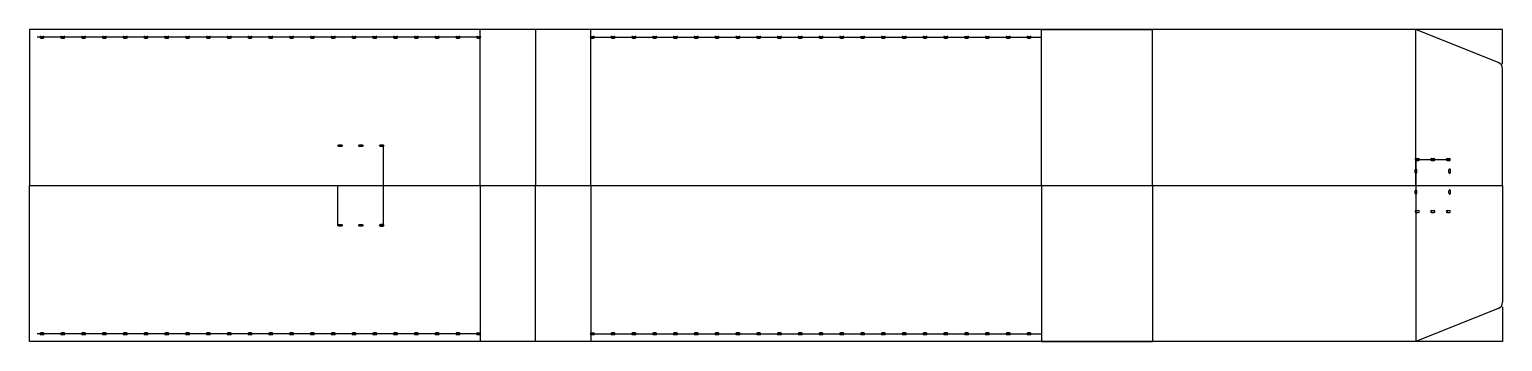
# Model space of a CAD drawing. Extents: x -425 to 0, y 0 to 90.
import ezdxf

# ---------------------------------------------------------------- set-up
doc = ezdxf.new("R2010")
doc.units = 0
doc.layers.get('0').update_dxf_attribs({"linetype": 'CONTINUOUS'})

msp = doc.modelspace()

# ---------------------------------------------------------------- linework, layer by layer
for p, q in [((-295, 90), (-425, 90)), ((-425, 90), (-425, 45)), ((-263, 90), (-295, 90)), ((-295, 45), (-295, 90)), ((-279, 90), (-279, 45)), ((-263, 45), (-263, 90)), ((-133, 90), (-263, 90)), ((-133, 45), (-133, 90)), ((-101, 90), (-133, 90)), ((-133, 90), (-101, 90)), ((-101, 90), (-133, 90)), ((-25, 90), (-101, 90)), ((-101, 45), (-101, 90)), ((-25, 45), (-25, 90)), ((-1.26, 80.5), (-25, 90)), ((0, 90), (-25, 90)), ((0, 80), (0, 90)), ((-295, 87.75), (-422.75, 87.75)), ((-421.75, 88), (-421.75, 87.5)), ((-421.75, 88), (-421, 88)), ((-421.75, 87.5), (-421, 87.5)), ((-415.75, 88), (-415.75, 87.5)), ((-415.75, 88), (-415, 88)), ((-415.75, 87.5), (-415, 87.5)), ((-409.75, 88), (-409.75, 87.5)), ((-409.75, 88), (-409, 88)), ((-409.75, 87.5), (-409, 87.5)), ((-403.75, 88), (-403.75, 87.5)), ((-403.75, 88), (-403, 88)), ((-403.75, 87.5), (-403, 87.5)), ((-397.75, 88), (-397.75, 87.5)), ((-397.75, 88), (-397, 88)), ((-397.75, 87.5), (-397, 87.5)), ((-391.75, 88), (-391.75, 87.5)), ((-391.75, 88), (-391, 88)), ((-391.75, 87.5), (-391, 87.5)), ((-385.75, 88), (-385.75, 87.5)), ((-385.75, 88), (-385, 88)), ((-385.75, 87.5), (-385, 87.5)), ((-379.75, 88), (-379.75, 87.5)), ((-379.75, 88), (-379, 88)), ((-379.75, 87.5), (-379, 87.5)), ((-373.75, 88), (-373.75, 87.5)), ((-373.75, 88), (-373, 88)), ((-373.75, 87.5), (-373, 87.5)), ((-367.75, 88), (-367.75, 87.5)), ((-367.75, 88), (-367, 88)), ((-367.75, 87.5), (-367, 87.5)), ((-361.75, 88), (-361.75, 87.5)), ((-361.75, 88), (-361, 88)), ((-361.75, 87.5), (-361, 87.5)), ((-355.75, 88), (-355.75, 87.5)), ((-355.75, 88), (-355, 88)), ((-355.75, 87.5), (-355, 87.5)), ((-349.75, 88), (-349.75, 87.5)), ((-349.75, 88), (-349, 88)), ((-349.75, 87.5), (-349, 87.5)), ((-343.75, 88), (-343.75, 87.5)), ((-343.75, 88), (-343, 88)), ((-343.75, 87.5), (-343, 87.5)), ((-337.75, 88), (-337.75, 87.5)), ((-337.75, 88), (-337, 88)), ((-337.75, 87.5), (-337, 87.5)), ((-331.75, 88), (-331.75, 87.5)), ((-331.75, 88), (-331, 88)), ((-331.75, 87.5), (-331, 87.5)), ((-325.75, 88), (-325.75, 87.5)), ((-325.75, 88), (-325, 88)), ((-325.75, 87.5), (-325, 87.5)), ((-319.75, 88), (-319.75, 87.5)), ((-319.75, 88), (-319, 88)), ((-319.75, 87.5), (-319, 87.5)), ((-313.75, 88), (-313.75, 87.5)), ((-313.75, 88), (-313, 88)), ((-313.75, 87.5), (-313, 87.5)), ((-307.75, 88), (-307.75, 87.5)), ((-307.75, 88), (-307, 88)), ((-307.75, 87.5), (-307, 87.5)), ((-301.75, 88), (-301.75, 87.5)), ((-301.75, 88), (-301, 88)), ((-301.75, 87.5), (-301, 87.5)), ((-295.75, 88), (-295, 88)), ((-295.75, 88), (-295.75, 87.5)), ((-295.75, 87.5), (-295, 87.5)), ((-263, 88), (-263, 87.5)), ((-263, 88), (-262.25, 88)), ((-263, 87.75), (-133, 87.75)), ((-263, 87.5), (-262.25, 87.5)), ((-257, 88), (-257, 87.5)), ((-257, 88), (-256.25, 88)), ((-257, 87.5), (-256.25, 87.5)), ((-251, 88), (-251, 87.5)), ((-251, 88), (-250.25, 88)), ((-251, 87.5), (-250.25, 87.5)), ((-245, 88), (-245, 87.5)), ((-245, 88), (-244.25, 88)), ((-245, 87.5), (-244.25, 87.5)), ((-239, 88), (-239, 87.5)), ((-239, 88), (-238.25, 88)), ((-239, 87.5), (-238.25, 87.5)), ((-233, 88), (-233, 87.5)), ((-233, 88), (-232.25, 88)), ((-233, 87.5), (-232.25, 87.5)), ((-227, 88), (-227, 87.5)), ((-227, 88), (-226.25, 88)), ((-227, 87.5), (-226.25, 87.5)), ((-221, 88), (-221, 87.5)), ((-221, 88), (-220.25, 88)), ((-221, 87.5), (-220.25, 87.5)), ((-215, 88), (-215, 87.5)), ((-215, 88), (-214.25, 88)), ((-215, 87.5), (-214.25, 87.5)), ((-209, 88), (-209, 87.5)), ((-209, 88), (-208.25, 88)), ((-209, 87.5), (-208.25, 87.5)), ((-203, 88), (-203, 87.5)), ((-203, 88), (-202.25, 88)), ((-203, 87.5), (-202.25, 87.5)), ((-197, 88), (-197, 87.5)), ((-197, 88), (-196.25, 88)), ((-197, 87.5), (-196.25, 87.5)), ((-191, 88), (-191, 87.5)), ((-191, 88), (-190.25, 88)), ((-191, 87.5), (-190.25, 87.5)), ((-185, 88), (-185, 87.5)), ((-185, 88), (-184.25, 88)), ((-185, 87.5), (-184.25, 87.5)), ((-179, 88), (-179, 87.5)), ((-179, 88), (-178.25, 88)), ((-179, 87.5), (-178.25, 87.5)), ((-173, 88), (-173, 87.5)), ((-173, 88), (-172.25, 88)), ((-173, 87.5), (-172.25, 87.5)), ((-167, 88), (-167, 87.5)), ((-167, 88), (-166.25, 88)), ((-167, 87.5), (-166.25, 87.5)), ((-161, 88), (-161, 87.5)), ((-161, 88), (-160.25, 88)), ((-161, 87.5), (-160.25, 87.5)), ((-155, 88), (-155, 87.5)), ((-155, 88), (-154.25, 88)), ((-155, 87.5), (-154.25, 87.5)), ((-149, 88), (-149, 87.5)), ((-149, 88), (-148.25, 88)), ((-149, 87.5), (-148.25, 87.5)), ((-143, 88), (-143, 87.5)), ((-143, 88), (-142.25, 88)), ((-143, 87.5), (-142.25, 87.5)), ((-137, 88), (-137, 87.5)), ((-137, 88), (-136.25, 88)), ((-137, 87.5), (-136.25, 87.5)), ((0, 45), (0, 78.65)), ((-323, 56.5), (-323, 33.5)), ((-25, 52.75), (-25, 52.25)), ((-25, 52.75), (-24.25, 52.75)), ((-25, 52.5), (-25, 37.5)), ((-25, 52.5), (-15.25, 52.5)), ((-25, 52.25), (-24.25, 52.25)), ((-20.5, 52.75), (-19.75, 52.75)), ((-20.5, 52.75), (-20.5, 52.25)), ((-20.5, 52.25), (-19.75, 52.25)), ((-16, 52.75), (-16, 52.25)), ((-16, 52.75), (-15.25, 52.75)), ((-16, 52.25), (-15.25, 52.25)), ((-25.25, 48.75), (-25.25, 49.5)), ((-25.25, 48.75), (-24.75, 48.75)), ((-24.75, 48.75), (-24.75, 49.5)), ((-15.5, 48.75), (-15.5, 49.5)), ((-15.5, 48.75), (-15, 48.75)), ((-15, 48.75), (-15, 49.5)), ((-425, 0), (-425, 45)), ((-425, 45), (0, 45)), ((-336, 33.5), (-336, 45)), ((-323, 45), (-323, 33.5)), ((-295, 45), (-295, 0)), ((-279, 0), (-279, 45)), ((-263, 45), (-263, 0)), ((-133, 45), (-133, 0)), ((-101, 45), (-101, 0)), ((-25.25, 42.75), (-25.25, 43.5)), ((-25.25, 42.75), (-24.75, 42.75)), ((-25, 45), (-25, 0)), ((-24.75, 42.75), (-24.75, 43.5)), ((-15.5, 42.75), (-15.5, 43.5)), ((-15.5, 42.75), (-15, 42.75)), ((-15, 42.75), (-15, 43.5)), ((0, 45), (0, 11.35)), ((-25, 37.75), (-24.25, 37.75)), ((-25, 37.75), (-25, 37.25)), ((-25, 37.25), (-24.25, 37.25)), ((-20.5, 37.75), (-19.75, 37.75)), ((-20.5, 37.75), (-20.5, 37.25)), ((-20.5, 37.25), (-19.75, 37.25)), ((-16, 37.75), (-16, 37.25)), ((-16, 37.75), (-15.25, 37.75)), ((-16, 37.25), (-15.25, 37.25)), ((-1.26, 9.5), (-25, 0)), ((0, 10), (0, 0)), ((-295, 0), (-425, 0)), ((-295, 2.25), (-422.75, 2.25)), ((-295.75, 2.5), (-295.75, 2)), ((-295.75, 2.5), (-295, 2.5)), ((-295.75, 2), (-295, 2)), ((-263, 0), (-295, 0)), ((-263, 2.5), (-263, 2)), ((-263, 2.5), (-262.25, 2.5)), ((-263, 2.25), (-133, 2.25)), ((-263, 2), (-262.25, 2)), ((-133, 0), (-263, 0)), ((-101, 0), (-133, 0)), ((-133, 0), (-101, 0)), ((-101, 0), (-133, 0)), ((-25, 0), (-101, 0)), ((0, 0), (-25, 0))]:
    msp.add_line(p, q)
for points in [[(-335, 56.25), (-335.75, 56.25, -1), (-335.75, 56.75), (-335, 56.75, -1)], [(-329, 56.75, -1), (-329, 56.25), (-329.75, 56.25, -1), (-329.75, 56.75)], [(-323, 56.75, -1), (-323, 56.25), (-323.75, 56.25, -1), (-323.75, 56.75)], [(-323, 56.75, -1), (-323, 56.25), (-323.75, 56.25, -1), (-323.75, 56.75)], [(-335, 33.75, -1), (-335, 33.25), (-335.75, 33.25, -1), (-335.75, 33.75)], [(-329.75, 33.25, -1), (-329.75, 33.75), (-329, 33.75, -1), (-329, 33.25)], [(-323, 33.75), (-323.75, 33.75, 1), (-323.75, 33.25), (-323, 33.25, 1)], [(-323, 33.75, -1), (-323, 33.25), (-323.75, 33.25, -1), (-323.75, 33.75)], [(-421, 2.5), (-421.75, 2.5, 1), (-421.75, 2), (-421, 2, 1)], [(-415, 2.5), (-415.75, 2.5, 1), (-415.75, 2), (-415, 2, 1)], [(-409, 2.5), (-409.75, 2.5, 1), (-409.75, 2), (-409, 2, 1)], [(-403, 2.5), (-403.75, 2.5, 1), (-403.75, 2), (-403, 2, 1)], [(-397, 2.5), (-397.75, 2.5, 1), (-397.75, 2), (-397, 2, 1)], [(-391, 2.5), (-391.75, 2.5, 1), (-391.75, 2), (-391, 2, 1)], [(-385, 2.5), (-385.75, 2.5, 1), (-385.75, 2), (-385, 2, 1)], [(-379, 2.5), (-379.75, 2.5, 1), (-379.75, 2), (-379, 2, 1)], [(-373, 2.5), (-373.75, 2.5, 1), (-373.75, 2), (-373, 2, 1)], [(-367, 2.5), (-367.75, 2.5, 1), (-367.75, 2), (-367, 2, 1)], [(-361, 2.5), (-361.75, 2.5, 1), (-361.75, 2), (-361, 2, 1)], [(-355, 2.5), (-355.75, 2.5, 1), (-355.75, 2), (-355, 2, 1)], [(-349, 2.5), (-349.75, 2.5, 1), (-349.75, 2), (-349, 2, 1)], [(-343, 2.5), (-343.75, 2.5, 1), (-343.75, 2), (-343, 2, 1)], [(-337, 2.5), (-337.75, 2.5, 1), (-337.75, 2), (-337, 2, 1)], [(-331, 2.5), (-331.75, 2.5, 1), (-331.75, 2), (-331, 2, 1)], [(-325, 2.5), (-325.75, 2.5, 1), (-325.75, 2), (-325, 2, 1)], [(-319, 2.5), (-319.75, 2.5, 1), (-319.75, 2), (-319, 2, 1)], [(-313, 2.5), (-313.75, 2.5, 1), (-313.75, 2), (-313, 2, 1)], [(-307, 2.5), (-307.75, 2.5, 1), (-307.75, 2), (-307, 2, 1)], [(-301, 2.5), (-301.75, 2.5, 1), (-301.75, 2), (-301, 2, 1)], [(-256.25, 2.5), (-257, 2.5, 1), (-257, 2), (-256.25, 2, 1)], [(-250.25, 2.5), (-251, 2.5, 1), (-251, 2), (-250.25, 2, 1)], [(-244.25, 2.5), (-245, 2.5, 1), (-245, 2), (-244.25, 2, 1)], [(-238.25, 2.5), (-239, 2.5, 1), (-239, 2), (-238.25, 2, 1)], [(-232.25, 2.5), (-233, 2.5, 1), (-233, 2), (-232.25, 2, 1)], [(-226.25, 2.5), (-227, 2.5, 1), (-227, 2), (-226.25, 2, 1)], [(-220.25, 2.5), (-221, 2.5, 1), (-221, 2), (-220.25, 2, 1)], [(-214.25, 2.5), (-215, 2.5, 1), (-215, 2), (-214.25, 2, 1)], [(-208.25, 2.5), (-209, 2.5, 1), (-209, 2), (-208.25, 2, 1)], [(-202.25, 2.5), (-203, 2.5, 1), (-203, 2), (-202.25, 2, 1)], [(-196.25, 2.5), (-197, 2.5, 1), (-197, 2), (-196.25, 2, 1)], [(-190.25, 2.5), (-191, 2.5, 1), (-191, 2), (-190.25, 2, 1)], [(-184.25, 2.5), (-185, 2.5, 1), (-185, 2), (-184.25, 2, 1)], [(-178.25, 2.5), (-179, 2.5, 1), (-179, 2), (-178.25, 2, 1)], [(-172.25, 2.5), (-173, 2.5, 1), (-173, 2), (-172.25, 2, 1)], [(-166.25, 2.5), (-167, 2.5, 1), (-167, 2), (-166.25, 2, 1)], [(-160.25, 2.5), (-161, 2.5, 1), (-161, 2), (-160.25, 2, 1)], [(-154.25, 2.5), (-155, 2.5, 1), (-155, 2), (-154.25, 2, 1)], [(-148.25, 2.5), (-149, 2.5, 1), (-149, 2), (-148.25, 2, 1)], [(-142.25, 2.5), (-143, 2.5, 1), (-143, 2), (-142.25, 2, 1)], [(-136.25, 2.5), (-137, 2.5, 1), (-137, 2), (-136.25, 2, 1)]]:
    msp.add_lwpolyline(points, format="xyb", close=True)
for centre, radius, start, end in [((-421.75, 87.75), 0.25, 90, 270), ((-421, 87.75), 0.25, -90, 90), ((-415.75, 87.75), 0.25, 90, 270), ((-415, 87.75), 0.25, -90, 90), ((-409.75, 87.75), 0.25, 90, 270), ((-409, 87.75), 0.25, -90, 90), ((-403.75, 87.75), 0.25, 90, 270), ((-403, 87.75), 0.25, -90, 90), ((-397.75, 87.75), 0.25, 90, 270), ((-397, 87.75), 0.25, -90, 90), ((-391.75, 87.75), 0.25, 90, 270), ((-391, 87.75), 0.25, -90, 90), ((-385.75, 87.75), 0.25, 90, 270), ((-385, 87.75), 0.25, -90, 90), ((-379.75, 87.75), 0.25, 90, 270), ((-379, 87.75), 0.25, -90, 90), ((-373.75, 87.75), 0.25, 90, 270), ((-373, 87.75), 0.25, -90, 90), ((-367.75, 87.75), 0.25, 90, 270), ((-367, 87.75), 0.25, -90, 90), ((-361.75, 87.75), 0.25, 90, 270), ((-361, 87.75), 0.25, -90, 90), ((-355.75, 87.75), 0.25, 90, 270), ((-355, 87.75), 0.25, -90, 90), ((-349.75, 87.75), 0.25, 90, 270), ((-349, 87.75), 0.25, -90, 90), ((-343.75, 87.75), 0.25, 90, 270), ((-343, 87.75), 0.25, -90, 90), ((-337.75, 87.75), 0.25, 90, 270), ((-337, 87.75), 0.25, -90, 90), ((-331.75, 87.75), 0.25, 90, 270), ((-331, 87.75), 0.25, -90, 90), ((-325.75, 87.75), 0.25, 90, 270), ((-325, 87.75), 0.25, -90, 90), ((-319.75, 87.75), 0.25, 90, 270), ((-319, 87.75), 0.25, -90, 90), ((-313.75, 87.75), 0.25, 90, 270), ((-313, 87.75), 0.25, -90, 90), ((-307.75, 87.75), 0.25, 90, 270), ((-307, 87.75), 0.25, -90, 90), ((-301.75, 87.75), 0.25, 90, 270), ((-301, 87.75), 0.25, -90, 90), ((-295.75, 87.75), 0.25, 90, 270), ((-295, 87.75), 0.25, -90, 90), ((-263, 87.75), 0.25, 90, 270), ((-262.25, 87.75), 0.25, -90, 90), ((-257, 87.75), 0.25, 90, 270), ((-256.25, 87.75), 0.25, -90, 90), ((-251, 87.75), 0.25, 90, 270), ((-250.25, 87.75), 0.25, -90, 90), ((-245, 87.75), 0.25, 90, 270), ((-244.25, 87.75), 0.25, -90, 90), ((-239, 87.75), 0.25, 90, 270), ((-238.25, 87.75), 0.25, -90, 90), ((-233, 87.75), 0.25, 90, 270), ((-232.25, 87.75), 0.25, -90, 90), ((-227, 87.75), 0.25, 90, 270), ((-226.25, 87.75), 0.25, -90, 90), ((-221, 87.75), 0.25, 90, 270), ((-220.25, 87.75), 0.25, -90, 90), ((-215, 87.75), 0.25, 90, 270), ((-214.25, 87.75), 0.25, -90, 90), ((-209, 87.75), 0.25, 90, 270), ((-208.25, 87.75), 0.25, -90, 90), ((-203, 87.75), 0.25, 90, 270), ((-202.25, 87.75), 0.25, -90, 90), ((-197, 87.75), 0.25, 90, 270), ((-196.25, 87.75), 0.25, -90, 90), ((-191, 87.75), 0.25, 90, 270), ((-190.25, 87.75), 0.25, -90, 90), ((-185, 87.75), 0.25, 90, 270), ((-184.25, 87.75), 0.25, -90, 90), ((-179, 87.75), 0.25, 90, 270), ((-178.25, 87.75), 0.25, -90, 90), ((-173, 87.75), 0.25, 90, 270), ((-172.25, 87.75), 0.25, -90, 90), ((-167, 87.75), 0.25, 90, 270), ((-166.25, 87.75), 0.25, -90, 90), ((-161, 87.75), 0.25, 90, 270), ((-160.25, 87.75), 0.25, -90, 90), ((-155, 87.75), 0.25, 90, 270), ((-154.25, 87.75), 0.25, -90, 90), ((-149, 87.75), 0.25, 90, 270), ((-148.25, 87.75), 0.25, -90, 90), ((-143, 87.75), 0.25, 90, 270), ((-142.25, 87.75), 0.25, -90, 90), ((-137, 87.75), 0.25, 90, 270), ((-136.25, 87.75), 0.25, -90, 90), ((-2, 78.65), 2, 0, 68.1986), ((-25, 52.5), 0.25, 90, 270), ((-24.25, 52.5), 0.25, -90, 90), ((-20.5, 52.5), 0.25, 90, 270), ((-19.75, 52.5), 0.25, -90, 90), ((-16, 52.5), 0.25, 90, 270), ((-15.25, 52.5), 0.25, 0, 180), ((-15.25, 52.5), 0.25, -90, 90), ((-25, 49.5), 0.25, 0, 180), ((-25, 49.5), 0.25, 90, 180), ((-25, 48.75), 0.25, -180, 0), ((-15.25, 49.5), 0.25, 0, 180), ((-15.25, 48.75), 0.25, -180, 0), ((-15.25, 49.5), 0.25, -90, 90), ((-25, 43.5), 0.25, 0, 180), ((-25, 42.75), 0.25, -180, 0), ((-15.25, 43.5), 0.25, 0, 180), ((-15.25, 42.75), 0.25, -180, 0), ((-15.25, 43.5), 0.25, -90, 90), ((-25, 37.5), 0.25, 90, 270), ((-24.25, 37.5), 0.25, -90, 90), ((-20.5, 37.5), 0.25, 90, 270), ((-19.75, 37.5), 0.25, -90, 90), ((-16, 37.5), 0.25, 90, 270), ((-15.25, 37.5), 0.25, -90, 90), ((-2, 11.35), 2, -68.1986, 0), ((-295.75, 2.25), 0.25, 90, 270), ((-295, 2.25), 0.25, -90, 90), ((-263, 2.25), 0.25, 90, 270), ((-262.25, 2.25), 0.25, -90, 90)]:
    msp.add_arc(centre, radius, start, end)

doc.saveas('drawing.dxf')
